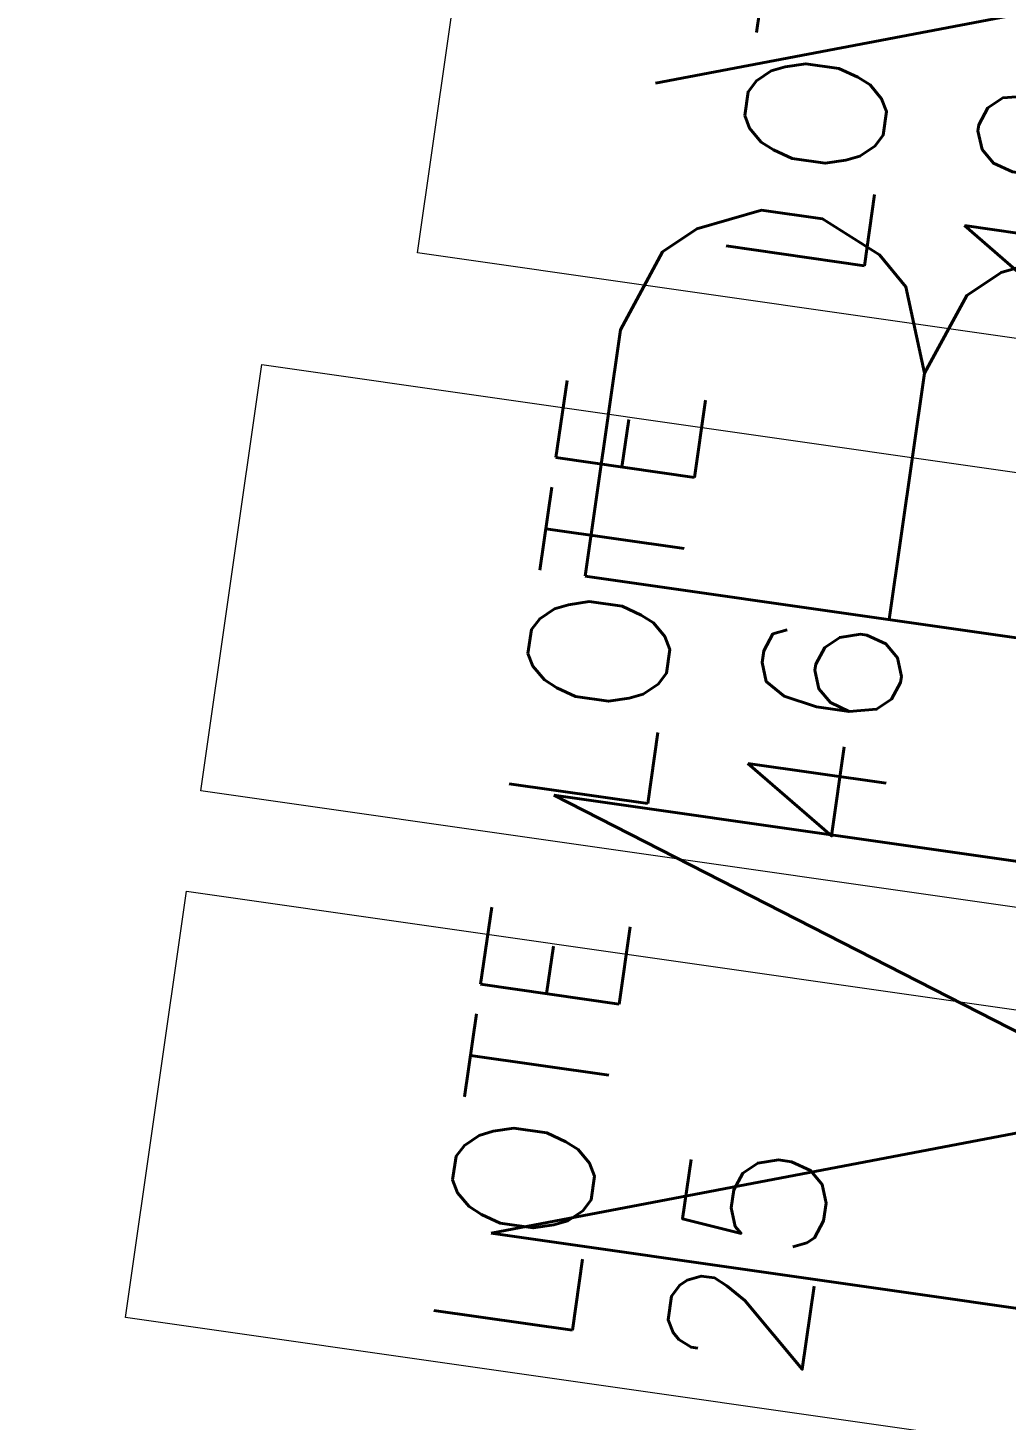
# Model space of a CAD drawing. Header units: millimetres. Extents: x -361192058 to 101130107379, y -14071650034 to 19218552450.
# Drawn here: x -140479 to -138401, y 41818 to 44776 of the extents above; entities that cross this region are included whole.
import ezdxf
from ezdxf.enums import TextEntityAlignment as Align

# ---------------------------------------------------------------- set-up
doc = ezdxf.new("R2010")
doc.units = ezdxf.units.MM
doc.header["$LTSCALE"] = 0.5
doc.layers.add('02', color=2, linetype='Continuous')
doc.styles.get("Standard").update_dxf_attribs({"font": 'txt.shx', "height": 0.12})

# ---------------------------------------------------------------- blocks, each defined once
blk = doc.blocks.new('APROVADO QUADRA 21.2 MBVII')
at = {"lineweight": 18}
for points in [[(4114.826, 2517.868), (4314.741, 2517.868), (4314.741, 2359.975), (4114.826, 2359.975)], [(4361.876, 2517.868), (4561.791, 2517.868), (4561.791, 2359.975), (4361.876, 2359.975)], [(4623.377, 2512.921), (4823.292, 2512.921), (4823.292, 2355.028), (4623.377, 2355.028)]]:
    blk.add_lwpolyline(points, close=True, dxfattribs=at)
at = {"lineweight": 18, "attachment_point": 1}
for s, width, insert, char_height in [('\\pt207.67878;QUADRA 21.2 - MBVII', 240.62734, (4126.285, 2620.757), 23.07542), ('LOTE 25\\P ', 37.31407, (4127.165, 2506.987), 5), ('LOTE 46', 37.31407, (4374.215, 2506.987), 5), ('LOTE 49', 37.31407, (4635.717, 2502.04), 5)]:
    blk.add_mtext_dynamic_manual_height_columns(s, width=width, gutter_width=0.6, heights=[0], dxfattribs=dict(at, insert=insert, char_height=char_height))
at = {"color": 0, "lineweight": 13, "flags": 8}
for p in [(4700.725, 2280.113), (4699.574, 2277.896), (4702.355, 2276.195), (4703.672, 2274.085), (4699.844, 2272.219), (4703.049, 2270.137), (4703.088, 2267.98), (4700.652, 2261.522), (4700.701, 2257.159)]:
    blk.add_attdef('NIVEL', p, '', height=0.075, dxfattribs=at)
for rotation, width, p in [(90, 0.8, (4700.821, 2275.752)), (270, 0.6, (4703.844, 2274.902)), (90, 0.8, (4701.557, 2268.502)), (180, 0.6, (4651.182, 2236.193))]:
    blk.add_attdef('$PORTA', text='', height=0.09, rotation=rotation, dxfattribs=dict(at, width=width)).set_placement(p, align=Align.MIDDLE)
for p in [(4648.499, 2240.192), (4654.176, 2240.463), (4633.439, 2239.336), (4637.801, 2239.384), (4656.392, 2239.312), (4652.475, 2237.682), (4644.26, 2236.949), (4646.417, 2236.988), (4650.365, 2236.365)]:
    blk.add_attdef('NIVEL', p, '', height=0.075, rotation=270, dxfattribs=at)
at = {"color": 0, "lineweight": 13, "width": 0.8, "flags": 8}
for p in [(4652.032, 2239.216), (4644.782, 2238.479)]:
    blk.add_attdef('$PORTA', text='', height=0.09, dxfattribs=at).set_placement(p, align=Align.MIDDLE)

msp = doc.modelspace()

# ---------------------------------------------------------------- block references
at = {"layer": '02', "color": 0, "lineweight": 30, "xscale": -4.574818403918471, "yscale": -59.40450511825884, "zscale": 4.574818403918471, "rotation": 261.8606972171988}
msp.add_blockref('APROVADO QUADRA 21.2 MBVII', (5129.041, 2225.201), dxfattribs=at)

doc.saveas('drawing.dxf')
